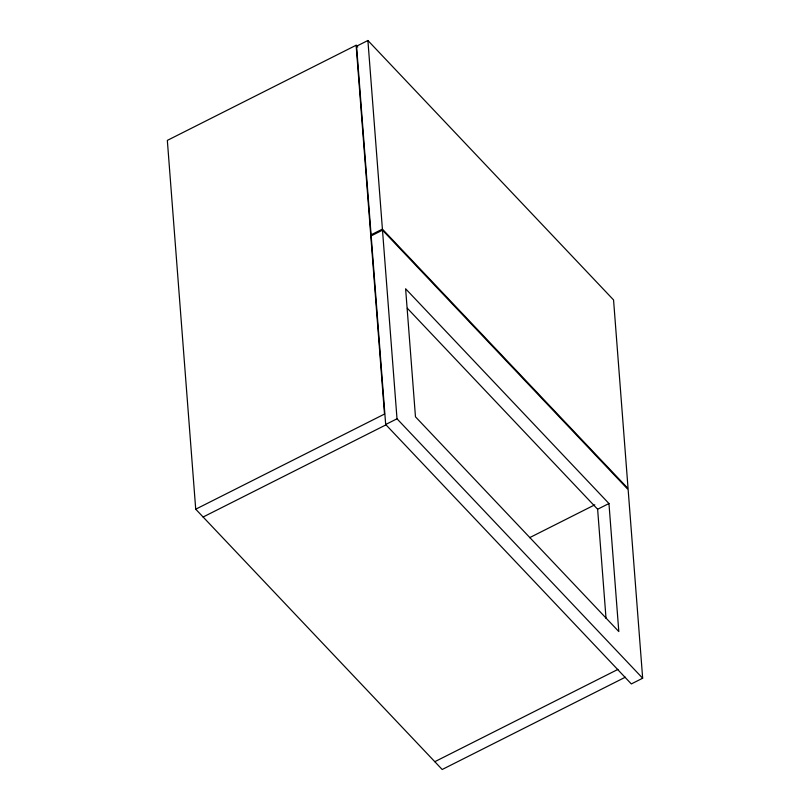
<?xml version="1.0" encoding="UTF-8"?>
<svg xmlns="http://www.w3.org/2000/svg" width="810" height="810" viewBox="0 0 810 810"><rect width="100%" height="100%" fill="white"/><g stroke="black" fill="none" stroke-linecap="round" stroke-linejoin="round"><path stroke-width="1.21" d="M357.767 46.98L356.127 45.249L167.336 140.393L195.716 509.196L442.189 769.5L625.35 677.19M367.902 40.5L356.572 46.21L371.091 234.829L382.411 229.119L367.902 40.5L613.555 299.933L628.064 488.551L382.411 229.119M382.492 230.172L371.172 235.882L385.681 424.501L631.334 683.934L642.664 678.223L628.145 489.604L382.492 230.172L397.011 418.79L642.664 678.223M195.716 509.196L384.507 414.062L356.127 45.249M385.681 424.501L397.011 418.79M203.107 517.013L386.279 424.703M529.619 537.668L594.793 504.822M606.032 618.435L597.628 509.237L608.958 503.526L405.618 288.775L415.469 416.806L618.81 631.557L608.958 503.526M434.798 761.694L617.959 669.384M407.329 308.256L597.628 509.237"/></g></svg>
